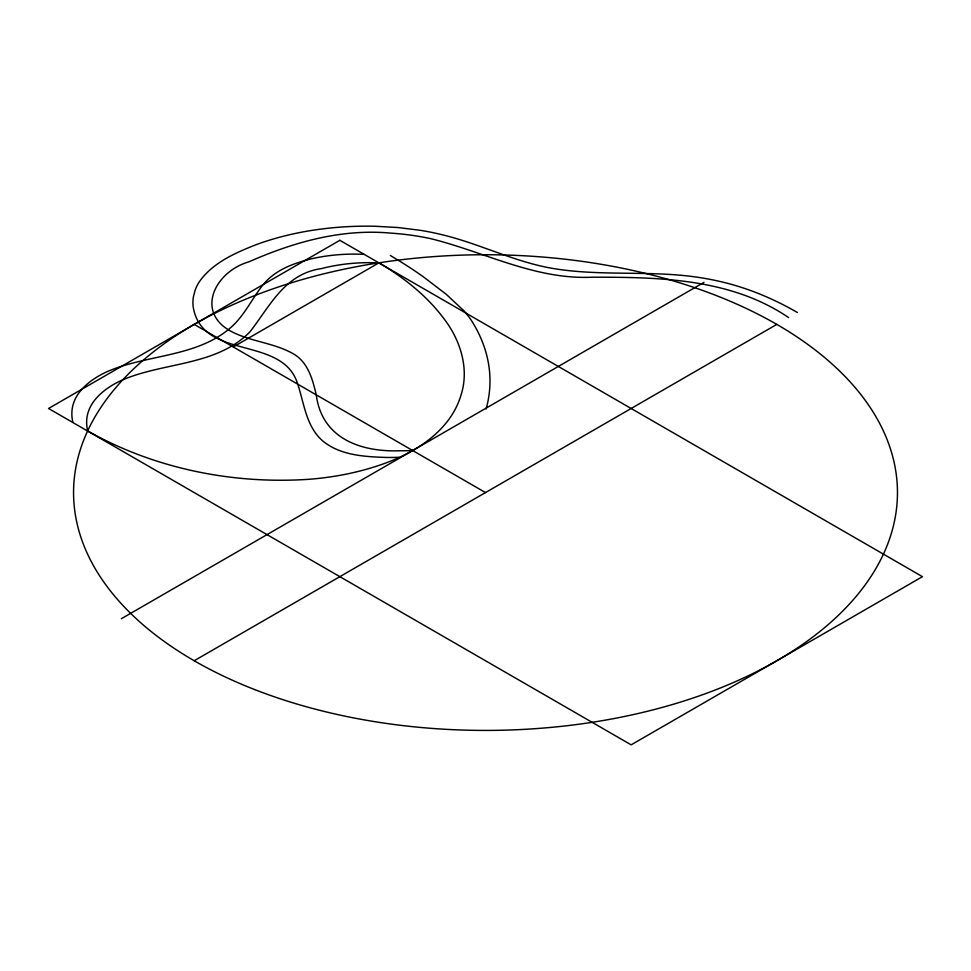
<?xml version="1.0" encoding="UTF-8"?>
<svg xmlns="http://www.w3.org/2000/svg" width="971" height="971" viewBox="0 0 971 971"><rect width="100%" height="100%" fill="white"/><g stroke="black" fill="none" stroke-linecap="round" stroke-linejoin="round"><path stroke-width="1.46" d="M233.307 346.926L378.908 262.862A314.386 181.516 0 0 1 443.468 318.075C460.048 339.304 469.539 368.106 461.164 394.602C451.078 429.485 417.603 451.406 385.171 463.216A188.508 108.837 0 0 1 309.094 479.286C232.87 484.456 154.425 468.702 87.706 430.978A108.825 62.824 0 0 1 86.65 421.487C86.771 412.991 90.449 404.834 96.044 398.523A93.604 54.036 0 0 1 113.874 384.298L116.302 382.962A87.973 50.795 0 0 1 124.057 379.285C165.434 362.134 216.97 365.618 250.093 331.694C270.266 305.647 284.843 273.688 321.692 268.542A114.857 66.307 0 0 1 378.896 262.923M121.375 618.709L703.975 282.355M194.2 660.753L776.8 324.399M306.909 259.997C290.596 264.379 273.895 271.261 263.056 284.794C252.521 297.939 245.36 313.633 233.113 325.431C199.553 356.952 149.837 353.978 109.274 370.74A87.973 50.795 0 0 0 101.518 374.418L99.091 375.765A93.604 54.036 0 0 0 81.261 389.99C75.665 396.289 71.988 404.446 71.866 412.942A108.825 62.824 0 0 0 72.934 422.446M797.361 312.48C773.559 298.716 747.913 287.999 721.101 281.724A178.118 102.841 0 0 0 698.44 277.378C651.468 270.241 603.61 276.262 556.65 269.04C517.106 263.238 481.264 244.158 442.618 234.861A177.183 102.295 0 0 0 420.892 230.406L398.231 227.542L374.879 226.243A209.287 120.829 0 0 0 327.737 228.282L319.993 229.217A202.818 117.09 0 0 0 255.725 244.826C234.921 253.055 212.77 262.777 199.443 281.614A96.542 55.735 0 0 0 195.171 290.05L193.423 296.701A108.145 62.435 0 0 0 193.193 306.885C202.077 361.139 282.258 334.849 297.575 383.666C304.166 403.305 306.023 426.378 322.627 440.846C340.384 455.605 364.841 456.71 386.895 457.475A138.877 80.18 0 0 0 399.02 457.28M194.2 324.399L485.5 492.576M390.33 255.482L401.581 262.316A556.941 321.547 0 0 1 423.04 276.577L446.344 294.383L463.568 310.502M788.598 317.578C730.932 278.313 659.212 277.148 592.116 277.208C535.033 279.854 484.274 251.805 430.408 238.587A170.168 98.241 0 0 0 390.366 233.089C341.464 228.598 293.351 242.204 249.049 261.782C213.778 271.831 193.484 314.883 235.188 333.356C254.463 342.193 276.614 343.588 294.868 354.743C308.499 363.518 312.735 380.086 316.267 394.869C321.899 438.904 361.443 452.328 400.501 450.75A138.877 80.18 0 0 0 412.639 450.556M463.58 310.502A161.574 93.289 0 0 1 472.489 322.154L475.499 327.312A305.44 176.346 0 0 1 486.095 409.022M306.848 259.937A114.857 66.307 0 0 1 364.113 254.378M339.85 240.31L48.55 408.488L631.15 744.842L922.45 576.665L339.85 240.31M254.596 689.544A411.959 237.846 0 0 0 896.415 509.544A411.959 237.846 0 0 0 305.501 278.641A411.959 237.846 0 0 0 254.596 689.544"/></g></svg>
